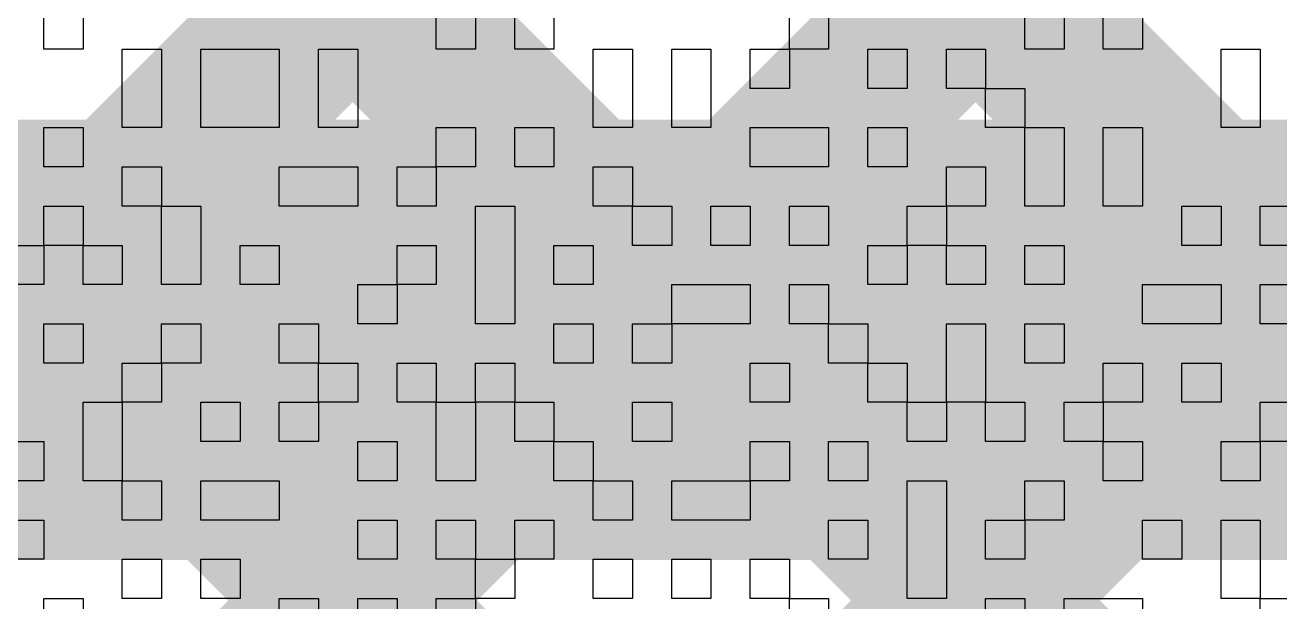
# Model space of a CAD drawing. Header units: millimetres. Extents: x 3.07 to 5.81, y 1.29 to 3.84.
# Drawn here: x 4.9207 to 4.9777, y 2.5031 to 2.5293 of the extents above; entities that cross this region are included whole.
import ezdxf

# ---------------------------------------------------------------- set-up
doc = ezdxf.new("R2010")
doc.units = ezdxf.units.MM
doc.header["$MEASUREMENT"] = 0
for name, color, linetype in [('BottomLayer', 5, 'Continuous'), ('BottomOverlay', 54, 'Continuous'), ('TopLayer', 1, 'Continuous')]:
    doc.layers.add(name, color=color, linetype=linetype)

msp = doc.modelspace()

# ---------------------------------------------------------------- hatches: boundary and pattern name
at = {"layer": 'BottomLayer'}
for points in [[(4.732828, 2.323008), (4.727172, 2.328665), (5.263335, 2.864828), (5.268992, 2.859172)], [(4.732828, 2.294724), (4.727172, 2.30038), (5.29162, 2.864828), (5.297276, 2.859172)], [(4.727172, 2.762504), (4.732828, 2.768161), (5.440828, 2.060161), (5.435172, 2.054504)], [(4.727172, 2.734219), (4.732828, 2.739876), (5.440828, 2.031876), (5.435172, 2.026219)], [(4.727172, 2.705935), (4.732828, 2.711592), (5.440828, 2.003592), (5.435172, 1.997935)], [(4.732828, 2.266439), (4.727172, 2.272096), (5.051172, 2.596096), (5.056828, 2.590439)]]:
    msp.add_hatch(color=5, dxfattribs=at).paths.add_polyline_path(points)
at = {"layer": 'TopLayer'}
msp.add_hatch(color=1, dxfattribs=at).paths.add_polyline_path([(4.573714, 2.505), (4.573714, 2.525), (5.109, 2.525), (5.109, 2.505)])

# ---------------------------------------------------------------- linework, layer by layer
at = {"layer": 'BottomOverlay'}
for p, q in [((4.921584, 2.528197), (4.921584, 2.529979)), ((4.923365, 2.529979), (4.923365, 2.528197)), ((4.939401, 2.528197), (4.939401, 2.529979)), ((4.941183, 2.529979), (4.941183, 2.528197)), ((4.942964, 2.528197), (4.942964, 2.529979)), ((4.944746, 2.529979), (4.944746, 2.528197)), ((4.955437, 2.528197), (4.955437, 2.529979)), ((4.957218, 2.529979), (4.957218, 2.528197)), ((4.966127, 2.528197), (4.966127, 2.529979)), ((4.967909, 2.529979), (4.967909, 2.528197)), ((4.96969, 2.528197), (4.96969, 2.529979)), ((4.971472, 2.529979), (4.971472, 2.528197)), ((4.923365, 2.528197), (4.921584, 2.528197)), ((4.925147, 2.526415), (4.925147, 2.528197)), ((4.925147, 2.528197), (4.926929, 2.528197)), ((4.926929, 2.528197), (4.926929, 2.526415)), ((4.928711, 2.526415), (4.928711, 2.528197)), ((4.928711, 2.528197), (4.932274, 2.528197)), ((4.932274, 2.528197), (4.932274, 2.526415)), ((4.934056, 2.526415), (4.934056, 2.528197)), ((4.934056, 2.528197), (4.935837, 2.528197)), ((4.935837, 2.528197), (4.935837, 2.526415)), ((4.941183, 2.528197), (4.939401, 2.528197)), ((4.944746, 2.528197), (4.942964, 2.528197)), ((4.946528, 2.526415), (4.946528, 2.528197)), ((4.946528, 2.528197), (4.948309, 2.528197)), ((4.948309, 2.528197), (4.948309, 2.526415)), ((4.950091, 2.526415), (4.950091, 2.528197)), ((4.950091, 2.528197), (4.951873, 2.528197)), ((4.951873, 2.528197), (4.951873, 2.526415)), ((4.953655, 2.526415), (4.953655, 2.528197)), ((4.953655, 2.528197), (4.955437, 2.528197)), ((4.957218, 2.528197), (4.955437, 2.528197)), ((4.955437, 2.528197), (4.955437, 2.526415)), ((4.959, 2.526415), (4.959, 2.528197)), ((4.959, 2.528197), (4.960782, 2.528197)), ((4.960782, 2.528197), (4.960782, 2.526415)), ((4.962563, 2.526415), (4.962563, 2.528197)), ((4.962563, 2.528197), (4.964345, 2.528197)), ((4.964345, 2.528197), (4.964345, 2.526415)), ((4.967909, 2.528197), (4.966127, 2.528197)), ((4.971472, 2.528197), (4.96969, 2.528197)), ((4.975035, 2.526415), (4.975035, 2.528197)), ((4.975035, 2.528197), (4.976817, 2.528197)), ((4.976817, 2.528197), (4.976817, 2.526415)), ((4.925147, 2.524633), (4.925147, 2.526415)), ((4.926929, 2.526415), (4.926929, 2.524633)), ((4.928711, 2.524633), (4.928711, 2.526415)), ((4.932274, 2.526415), (4.932274, 2.524633)), ((4.934056, 2.524633), (4.934056, 2.526415)), ((4.935837, 2.526415), (4.935837, 2.524633)), ((4.946528, 2.524633), (4.946528, 2.526415)), ((4.948309, 2.526415), (4.948309, 2.524633)), ((4.950091, 2.524633), (4.950091, 2.526415)), ((4.951873, 2.526415), (4.951873, 2.524633)), ((4.955437, 2.526415), (4.953655, 2.526415)), ((4.960782, 2.526415), (4.959, 2.526415)), ((4.964345, 2.526415), (4.962563, 2.526415)), ((4.964345, 2.524633), (4.964345, 2.526415)), ((4.964345, 2.526415), (4.966127, 2.526415)), ((4.966127, 2.526415), (4.966127, 2.524633)), ((4.975035, 2.524633), (4.975035, 2.526415)), ((4.976817, 2.526415), (4.976817, 2.524633)), ((4.921584, 2.522852), (4.921584, 2.524633)), ((4.921584, 2.524633), (4.923365, 2.524633)), ((4.923365, 2.524633), (4.923365, 2.522852)), ((4.926929, 2.524633), (4.925147, 2.524633)), ((4.932274, 2.524633), (4.928711, 2.524633)), ((4.935837, 2.524633), (4.934056, 2.524633)), ((4.939401, 2.522852), (4.939401, 2.524633)), ((4.939401, 2.524633), (4.941183, 2.524633)), ((4.941183, 2.524633), (4.941183, 2.522852)), ((4.942964, 2.522852), (4.942964, 2.524633)), ((4.942964, 2.524633), (4.944746, 2.524633)), ((4.944746, 2.524633), (4.944746, 2.522852)), ((4.948309, 2.524633), (4.946528, 2.524633)), ((4.951873, 2.524633), (4.950091, 2.524633)), ((4.953655, 2.522852), (4.953655, 2.524633)), ((4.953655, 2.524633), (4.957218, 2.524633)), ((4.957218, 2.524633), (4.957218, 2.522852)), ((4.959, 2.522852), (4.959, 2.524633)), ((4.959, 2.524633), (4.960782, 2.524633)), ((4.960782, 2.524633), (4.960782, 2.522852)), ((4.966127, 2.524633), (4.964345, 2.524633)), ((4.966127, 2.522852), (4.966127, 2.524633)), ((4.966127, 2.524633), (4.967909, 2.524633)), ((4.967909, 2.524633), (4.967909, 2.522852)), ((4.96969, 2.522852), (4.96969, 2.524633)), ((4.96969, 2.524633), (4.971472, 2.524633)), ((4.971472, 2.524633), (4.971472, 2.522852)), ((4.976817, 2.524633), (4.975035, 2.524633)), ((4.923365, 2.522852), (4.921584, 2.522852)), ((4.925147, 2.52107), (4.925147, 2.522852)), ((4.925147, 2.522852), (4.926929, 2.522852)), ((4.926929, 2.522852), (4.926929, 2.52107)), ((4.932274, 2.52107), (4.932274, 2.522852)), ((4.932274, 2.522852), (4.935837, 2.522852)), ((4.935837, 2.522852), (4.935837, 2.52107)), ((4.937619, 2.52107), (4.937619, 2.522852)), ((4.937619, 2.522852), (4.939401, 2.522852)), ((4.941183, 2.522852), (4.939401, 2.522852)), ((4.939401, 2.522852), (4.939401, 2.52107)), ((4.944746, 2.522852), (4.942964, 2.522852)), ((4.946528, 2.52107), (4.946528, 2.522852)), ((4.946528, 2.522852), (4.948309, 2.522852)), ((4.948309, 2.522852), (4.948309, 2.52107)), ((4.957218, 2.522852), (4.953655, 2.522852)), ((4.960782, 2.522852), (4.959, 2.522852)), ((4.962563, 2.52107), (4.962563, 2.522852)), ((4.962563, 2.522852), (4.964345, 2.522852)), ((4.964345, 2.522852), (4.964345, 2.52107)), ((4.966127, 2.52107), (4.966127, 2.522852)), ((4.967909, 2.522852), (4.967909, 2.52107)), ((4.96969, 2.52107), (4.96969, 2.522852)), ((4.971472, 2.522852), (4.971472, 2.52107)), ((4.921584, 2.519288), (4.921584, 2.52107)), ((4.921584, 2.52107), (4.923365, 2.52107)), ((4.923365, 2.52107), (4.923365, 2.519288)), ((4.926929, 2.52107), (4.925147, 2.52107)), ((4.926929, 2.519288), (4.926929, 2.52107)), ((4.926929, 2.52107), (4.928711, 2.52107)), ((4.928711, 2.52107), (4.928711, 2.519288)), ((4.935837, 2.52107), (4.932274, 2.52107)), ((4.939401, 2.52107), (4.937619, 2.52107)), ((4.941183, 2.519288), (4.941183, 2.52107)), ((4.941183, 2.52107), (4.942964, 2.52107)), ((4.942964, 2.52107), (4.942964, 2.519288)), ((4.948309, 2.52107), (4.946528, 2.52107)), ((4.948309, 2.519288), (4.948309, 2.52107)), ((4.948309, 2.52107), (4.950091, 2.52107)), ((4.950091, 2.52107), (4.950091, 2.519288)), ((4.951873, 2.519288), (4.951873, 2.52107)), ((4.951873, 2.52107), (4.953655, 2.52107)), ((4.953655, 2.52107), (4.953655, 2.519288)), ((4.955437, 2.519288), (4.955437, 2.52107)), ((4.955437, 2.52107), (4.957218, 2.52107)), ((4.957218, 2.52107), (4.957218, 2.519288)), ((4.960782, 2.519288), (4.960782, 2.52107)), ((4.960782, 2.52107), (4.962563, 2.52107)), ((4.964345, 2.52107), (4.962563, 2.52107)), ((4.962563, 2.52107), (4.962563, 2.519288)), ((4.967909, 2.52107), (4.966127, 2.52107)), ((4.971472, 2.52107), (4.96969, 2.52107)), ((4.973254, 2.519288), (4.973254, 2.52107)), ((4.973254, 2.52107), (4.975035, 2.52107)), ((4.975035, 2.52107), (4.975035, 2.519288)), ((4.976817, 2.519288), (4.976817, 2.52107)), ((4.976817, 2.52107), (4.978599, 2.52107)), ((4.919802, 2.519288), (4.921584, 2.519288)), ((4.923365, 2.519288), (4.921584, 2.519288)), ((4.921584, 2.519288), (4.921584, 2.517507)), ((4.923365, 2.517507), (4.923365, 2.519288)), ((4.923365, 2.519288), (4.925147, 2.519288)), ((4.925147, 2.519288), (4.925147, 2.517507)), ((4.926929, 2.517507), (4.926929, 2.519288)), ((4.928711, 2.519288), (4.928711, 2.517507)), ((4.930492, 2.517507), (4.930492, 2.519288)), ((4.930492, 2.519288), (4.932274, 2.519288)), ((4.932274, 2.519288), (4.932274, 2.517507)), ((4.937619, 2.517507), (4.937619, 2.519288)), ((4.937619, 2.519288), (4.939401, 2.519288)), ((4.939401, 2.519288), (4.939401, 2.517507)), ((4.941183, 2.517507), (4.941183, 2.519288)), ((4.942964, 2.519288), (4.942964, 2.517507)), ((4.944746, 2.517507), (4.944746, 2.519288)), ((4.944746, 2.519288), (4.946528, 2.519288)), ((4.946528, 2.519288), (4.946528, 2.517507)), ((4.950091, 2.519288), (4.948309, 2.519288)), ((4.953655, 2.519288), (4.951873, 2.519288)), ((4.957218, 2.519288), (4.955437, 2.519288)), ((4.959, 2.517507), (4.959, 2.519288)), ((4.959, 2.519288), (4.960782, 2.519288)), ((4.962563, 2.519288), (4.960782, 2.519288)), ((4.960782, 2.519288), (4.960782, 2.517507)), ((4.962563, 2.517507), (4.962563, 2.519288)), ((4.962563, 2.519288), (4.964345, 2.519288)), ((4.964345, 2.519288), (4.964345, 2.517507)), ((4.966127, 2.517507), (4.966127, 2.519288)), ((4.966127, 2.519288), (4.967909, 2.519288)), ((4.967909, 2.519288), (4.967909, 2.517507)), ((4.975035, 2.519288), (4.973254, 2.519288)), ((4.978599, 2.519288), (4.976817, 2.519288)), ((4.921584, 2.517507), (4.919802, 2.517507)), ((4.925147, 2.517507), (4.923365, 2.517507)), ((4.928711, 2.517507), (4.926929, 2.517507)), ((4.932274, 2.517507), (4.930492, 2.517507)), ((4.935837, 2.515725), (4.935837, 2.517507)), ((4.935837, 2.517507), (4.937619, 2.517507)), ((4.939401, 2.517507), (4.937619, 2.517507)), ((4.937619, 2.517507), (4.937619, 2.515725)), ((4.941183, 2.515725), (4.941183, 2.517507)), ((4.942964, 2.517507), (4.942964, 2.515725)), ((4.946528, 2.517507), (4.944746, 2.517507)), ((4.950091, 2.515725), (4.950091, 2.517507)), ((4.950091, 2.517507), (4.953655, 2.517507)), ((4.953655, 2.517507), (4.953655, 2.515725)), ((4.955437, 2.515725), (4.955437, 2.517507)), ((4.955437, 2.517507), (4.957218, 2.517507)), ((4.957218, 2.517507), (4.957218, 2.515725)), ((4.960782, 2.517507), (4.959, 2.517507)), ((4.964345, 2.517507), (4.962563, 2.517507)), ((4.967909, 2.517507), (4.966127, 2.517507)), ((4.971472, 2.515725), (4.971472, 2.517507)), ((4.971472, 2.517507), (4.975035, 2.517507)), ((4.975035, 2.517507), (4.975035, 2.515725)), ((4.976817, 2.515725), (4.976817, 2.517507)), ((4.976817, 2.517507), (4.978599, 2.517507)), ((4.921584, 2.513943), (4.921584, 2.515725)), ((4.921584, 2.515725), (4.923365, 2.515725)), ((4.923365, 2.515725), (4.923365, 2.513943)), ((4.926929, 2.513943), (4.926929, 2.515725)), ((4.926929, 2.515725), (4.928711, 2.515725)), ((4.928711, 2.515725), (4.928711, 2.513943)), ((4.932274, 2.513943), (4.932274, 2.515725)), ((4.932274, 2.515725), (4.934056, 2.515725)), ((4.934056, 2.515725), (4.934056, 2.513943)), ((4.937619, 2.515725), (4.935837, 2.515725)), ((4.942964, 2.515725), (4.941183, 2.515725)), ((4.944746, 2.513943), (4.944746, 2.515725)), ((4.944746, 2.515725), (4.946528, 2.515725)), ((4.946528, 2.515725), (4.946528, 2.513943)), ((4.948309, 2.513943), (4.948309, 2.515725)), ((4.948309, 2.515725), (4.950091, 2.515725)), ((4.953655, 2.515725), (4.950091, 2.515725)), ((4.950091, 2.515725), (4.950091, 2.513943)), ((4.957218, 2.515725), (4.955437, 2.515725)), ((4.957218, 2.513943), (4.957218, 2.515725)), ((4.957218, 2.515725), (4.959, 2.515725)), ((4.959, 2.515725), (4.959, 2.513943)), ((4.962563, 2.513943), (4.962563, 2.515725)), ((4.962563, 2.515725), (4.964345, 2.515725)), ((4.964345, 2.515725), (4.964345, 2.513943)), ((4.966127, 2.513943), (4.966127, 2.515725)), ((4.966127, 2.515725), (4.967909, 2.515725)), ((4.967909, 2.515725), (4.967909, 2.513943)), ((4.975035, 2.515725), (4.971472, 2.515725)), ((4.978599, 2.515725), (4.976817, 2.515725)), ((4.923365, 2.513943), (4.921584, 2.513943)), ((4.925147, 2.512161), (4.925147, 2.513943)), ((4.925147, 2.513943), (4.926929, 2.513943)), ((4.928711, 2.513943), (4.926929, 2.513943)), ((4.926929, 2.513943), (4.926929, 2.512161)), ((4.934056, 2.513943), (4.932274, 2.513943)), ((4.934056, 2.512161), (4.934056, 2.513943)), ((4.934056, 2.513943), (4.935837, 2.513943)), ((4.935837, 2.513943), (4.935837, 2.512161)), ((4.937619, 2.512161), (4.937619, 2.513943)), ((4.937619, 2.513943), (4.939401, 2.513943)), ((4.939401, 2.513943), (4.939401, 2.512161)), ((4.941183, 2.512161), (4.941183, 2.513943)), ((4.941183, 2.513943), (4.942964, 2.513943)), ((4.942964, 2.513943), (4.942964, 2.512161)), ((4.946528, 2.513943), (4.944746, 2.513943)), ((4.950091, 2.513943), (4.948309, 2.513943)), ((4.953655, 2.512161), (4.953655, 2.513943)), ((4.953655, 2.513943), (4.955437, 2.513943)), ((4.955437, 2.513943), (4.955437, 2.512161)), ((4.959, 2.513943), (4.957218, 2.513943)), ((4.959, 2.512161), (4.959, 2.513943)), ((4.959, 2.513943), (4.960782, 2.513943)), ((4.960782, 2.513943), (4.960782, 2.512161)), ((4.962563, 2.512161), (4.962563, 2.513943)), ((4.964345, 2.513943), (4.964345, 2.512161)), ((4.967909, 2.513943), (4.966127, 2.513943)), ((4.96969, 2.512161), (4.96969, 2.513943)), ((4.96969, 2.513943), (4.971472, 2.513943)), ((4.971472, 2.513943), (4.971472, 2.512161)), ((4.973254, 2.512161), (4.973254, 2.513943)), ((4.973254, 2.513943), (4.975035, 2.513943)), ((4.975035, 2.513943), (4.975035, 2.512161)), ((4.923365, 2.51038), (4.923365, 2.512161)), ((4.923365, 2.512161), (4.925147, 2.512161)), ((4.926929, 2.512161), (4.925147, 2.512161)), ((4.925147, 2.512161), (4.925147, 2.51038)), ((4.928711, 2.51038), (4.928711, 2.512161)), ((4.928711, 2.512161), (4.930492, 2.512161)), ((4.930492, 2.512161), (4.930492, 2.51038)), ((4.932274, 2.51038), (4.932274, 2.512161)), ((4.932274, 2.512161), (4.934056, 2.512161)), ((4.935837, 2.512161), (4.934056, 2.512161)), ((4.934056, 2.512161), (4.934056, 2.51038)), ((4.939401, 2.512161), (4.937619, 2.512161)), ((4.939401, 2.51038), (4.939401, 2.512161)), ((4.939401, 2.512161), (4.941183, 2.512161)), ((4.942964, 2.512161), (4.941183, 2.512161)), ((4.941183, 2.512161), (4.941183, 2.51038)), ((4.942964, 2.51038), (4.942964, 2.512161)), ((4.942964, 2.512161), (4.944746, 2.512161)), ((4.944746, 2.512161), (4.944746, 2.51038)), ((4.948309, 2.51038), (4.948309, 2.512161)), ((4.948309, 2.512161), (4.950091, 2.512161)), ((4.950091, 2.512161), (4.950091, 2.51038)), ((4.955437, 2.512161), (4.953655, 2.512161)), ((4.960782, 2.512161), (4.959, 2.512161)), ((4.960782, 2.51038), (4.960782, 2.512161)), ((4.960782, 2.512161), (4.962563, 2.512161)), ((4.964345, 2.512161), (4.962563, 2.512161)), ((4.962563, 2.512161), (4.962563, 2.51038)), ((4.964345, 2.51038), (4.964345, 2.512161)), ((4.964345, 2.512161), (4.966127, 2.512161)), ((4.966127, 2.512161), (4.966127, 2.51038)), ((4.967909, 2.51038), (4.967909, 2.512161)), ((4.967909, 2.512161), (4.96969, 2.512161)), ((4.971472, 2.512161), (4.96969, 2.512161)), ((4.96969, 2.512161), (4.96969, 2.51038)), ((4.975035, 2.512161), (4.973254, 2.512161)), ((4.976817, 2.51038), (4.976817, 2.512161)), ((4.976817, 2.512161), (4.978599, 2.512161)), ((4.91802, 2.51038), (4.921584, 2.51038)), ((4.921584, 2.51038), (4.921584, 2.508598)), ((4.923365, 2.508598), (4.923365, 2.51038)), ((4.925147, 2.51038), (4.925147, 2.508598)), ((4.930492, 2.51038), (4.928711, 2.51038)), ((4.934056, 2.51038), (4.932274, 2.51038)), ((4.935837, 2.508598), (4.935837, 2.51038)), ((4.935837, 2.51038), (4.937619, 2.51038)), ((4.937619, 2.51038), (4.937619, 2.508598)), ((4.939401, 2.508598), (4.939401, 2.51038)), ((4.941183, 2.51038), (4.941183, 2.508598)), ((4.944746, 2.51038), (4.942964, 2.51038)), ((4.944746, 2.508598), (4.944746, 2.51038)), ((4.944746, 2.51038), (4.946528, 2.51038)), ((4.946528, 2.51038), (4.946528, 2.508598)), ((4.950091, 2.51038), (4.948309, 2.51038)), ((4.953655, 2.508598), (4.953655, 2.51038)), ((4.953655, 2.51038), (4.955437, 2.51038)), ((4.955437, 2.51038), (4.955437, 2.508598)), ((4.957218, 2.508598), (4.957218, 2.51038)), ((4.957218, 2.51038), (4.959, 2.51038)), ((4.959, 2.51038), (4.959, 2.508598)), ((4.962563, 2.51038), (4.960782, 2.51038)), ((4.966127, 2.51038), (4.964345, 2.51038)), ((4.96969, 2.51038), (4.967909, 2.51038)), ((4.96969, 2.508598), (4.96969, 2.51038)), ((4.96969, 2.51038), (4.971472, 2.51038)), ((4.971472, 2.51038), (4.971472, 2.508598)), ((4.975035, 2.508598), (4.975035, 2.51038)), ((4.975035, 2.51038), (4.976817, 2.51038)), ((4.978599, 2.51038), (4.976817, 2.51038)), ((4.976817, 2.51038), (4.976817, 2.508598)), ((4.921584, 2.508598), (4.91802, 2.508598)), ((4.925147, 2.508598), (4.923365, 2.508598)), ((4.925147, 2.506816), (4.925147, 2.508598)), ((4.925147, 2.508598), (4.926929, 2.508598)), ((4.926929, 2.508598), (4.926929, 2.506816)), ((4.928711, 2.506816), (4.928711, 2.508598)), ((4.928711, 2.508598), (4.932274, 2.508598)), ((4.932274, 2.508598), (4.932274, 2.506816)), ((4.937619, 2.508598), (4.935837, 2.508598)), ((4.941183, 2.508598), (4.939401, 2.508598)), ((4.946528, 2.508598), (4.944746, 2.508598)), ((4.946528, 2.506816), (4.946528, 2.508598)), ((4.946528, 2.508598), (4.948309, 2.508598)), ((4.948309, 2.508598), (4.948309, 2.506816)), ((4.950091, 2.506816), (4.950091, 2.508598)), ((4.950091, 2.508598), (4.953655, 2.508598)), ((4.955437, 2.508598), (4.953655, 2.508598)), ((4.953655, 2.508598), (4.953655, 2.506816)), ((4.959, 2.508598), (4.957218, 2.508598)), ((4.960782, 2.506816), (4.960782, 2.508598)), ((4.960782, 2.508598), (4.962563, 2.508598)), ((4.962563, 2.508598), (4.962563, 2.506816)), ((4.966127, 2.506816), (4.966127, 2.508598)), ((4.966127, 2.508598), (4.967909, 2.508598)), ((4.967909, 2.508598), (4.967909, 2.506816)), ((4.971472, 2.508598), (4.96969, 2.508598)), ((4.976817, 2.508598), (4.975035, 2.508598)), ((4.919802, 2.506816), (4.921584, 2.506816)), ((4.921584, 2.506816), (4.921584, 2.505034)), ((4.926929, 2.506816), (4.925147, 2.506816)), ((4.932274, 2.506816), (4.928711, 2.506816)), ((4.935837, 2.505034), (4.935837, 2.506816)), ((4.935837, 2.506816), (4.937619, 2.506816)), ((4.937619, 2.506816), (4.937619, 2.505034)), ((4.939401, 2.505034), (4.939401, 2.506816)), ((4.939401, 2.506816), (4.941183, 2.506816)), ((4.941183, 2.506816), (4.941183, 2.505034)), ((4.942964, 2.505034), (4.942964, 2.506816)), ((4.942964, 2.506816), (4.944746, 2.506816)), ((4.944746, 2.506816), (4.944746, 2.505034)), ((4.948309, 2.506816), (4.946528, 2.506816)), ((4.953655, 2.506816), (4.950091, 2.506816)), ((4.957218, 2.505034), (4.957218, 2.506816)), ((4.957218, 2.506816), (4.959, 2.506816)), ((4.959, 2.506816), (4.959, 2.505034)), ((4.960782, 2.505034), (4.960782, 2.506816)), ((4.962563, 2.506816), (4.962563, 2.505034)), ((4.964345, 2.505034), (4.964345, 2.506816)), ((4.964345, 2.506816), (4.966127, 2.506816)), ((4.967909, 2.506816), (4.966127, 2.506816)), ((4.966127, 2.506816), (4.966127, 2.505034)), ((4.971472, 2.505034), (4.971472, 2.506816)), ((4.971472, 2.506816), (4.973254, 2.506816)), ((4.973254, 2.506816), (4.973254, 2.505034)), ((4.975035, 2.505034), (4.975035, 2.506816)), ((4.975035, 2.506816), (4.976817, 2.506816)), ((4.976817, 2.506816), (4.976817, 2.505034)), ((4.921584, 2.505034), (4.919802, 2.505034)), ((4.925147, 2.503253), (4.925147, 2.505034)), ((4.925147, 2.505034), (4.926929, 2.505034)), ((4.926929, 2.505034), (4.926929, 2.503253)), ((4.928711, 2.503253), (4.928711, 2.505034)), ((4.928711, 2.505034), (4.930492, 2.505034)), ((4.930492, 2.505034), (4.930492, 2.503253)), ((4.937619, 2.505034), (4.935837, 2.505034)), ((4.941183, 2.505034), (4.939401, 2.505034)), ((4.941183, 2.503253), (4.941183, 2.505034)), ((4.941183, 2.505034), (4.942964, 2.505034)), ((4.944746, 2.505034), (4.942964, 2.505034)), ((4.942964, 2.505034), (4.942964, 2.503253)), ((4.946528, 2.503253), (4.946528, 2.505034)), ((4.946528, 2.505034), (4.948309, 2.505034)), ((4.948309, 2.505034), (4.948309, 2.503253)), ((4.950091, 2.503253), (4.950091, 2.505034)), ((4.950091, 2.505034), (4.951873, 2.505034)), ((4.951873, 2.505034), (4.951873, 2.503253)), ((4.953655, 2.503253), (4.953655, 2.505034)), ((4.953655, 2.505034), (4.955437, 2.505034)), ((4.955437, 2.505034), (4.955437, 2.503253)), ((4.959, 2.505034), (4.957218, 2.505034)), ((4.960782, 2.503253), (4.960782, 2.505034)), ((4.962563, 2.505034), (4.962563, 2.503253)), ((4.966127, 2.505034), (4.964345, 2.505034)), ((4.973254, 2.505034), (4.971472, 2.505034)), ((4.975035, 2.503253), (4.975035, 2.505034)), ((4.976817, 2.505034), (4.976817, 2.503253)), ((4.921584, 2.501471), (4.921584, 2.503253)), ((4.921584, 2.503253), (4.923365, 2.503253)), ((4.923365, 2.503253), (4.923365, 2.501471)), ((4.926929, 2.503253), (4.925147, 2.503253)), ((4.930492, 2.503253), (4.928711, 2.503253)), ((4.932274, 2.501471), (4.932274, 2.503253)), ((4.932274, 2.503253), (4.934056, 2.503253)), ((4.934056, 2.503253), (4.934056, 2.501471)), ((4.935837, 2.501471), (4.935837, 2.503253)), ((4.935837, 2.503253), (4.937619, 2.503253)), ((4.937619, 2.503253), (4.937619, 2.501471)), ((4.939401, 2.501471), (4.939401, 2.503253)), ((4.939401, 2.503253), (4.941183, 2.503253)), ((4.942964, 2.503253), (4.941183, 2.503253)), ((4.941183, 2.503253), (4.941183, 2.501471)), ((4.948309, 2.503253), (4.946528, 2.503253)), ((4.951873, 2.503253), (4.950091, 2.503253)), ((4.955437, 2.503253), (4.953655, 2.503253)), ((4.955437, 2.501471), (4.955437, 2.503253)), ((4.955437, 2.503253), (4.957218, 2.503253)), ((4.957218, 2.503253), (4.957218, 2.501471)), ((4.962563, 2.503253), (4.960782, 2.503253)), ((4.964345, 2.501471), (4.964345, 2.503253)), ((4.964345, 2.503253), (4.966127, 2.503253)), ((4.966127, 2.503253), (4.966127, 2.501471)), ((4.967909, 2.501471), (4.967909, 2.503253)), ((4.967909, 2.503253), (4.971472, 2.503253)), ((4.971472, 2.503253), (4.971472, 2.501471)), ((4.976817, 2.503253), (4.975035, 2.503253)), ((4.976817, 2.501471), (4.976817, 2.503253)), ((4.976817, 2.503253), (4.978599, 2.503253))]:
    msp.add_line(p, q, dxfattribs=at)

doc.saveas('drawing.dxf')
